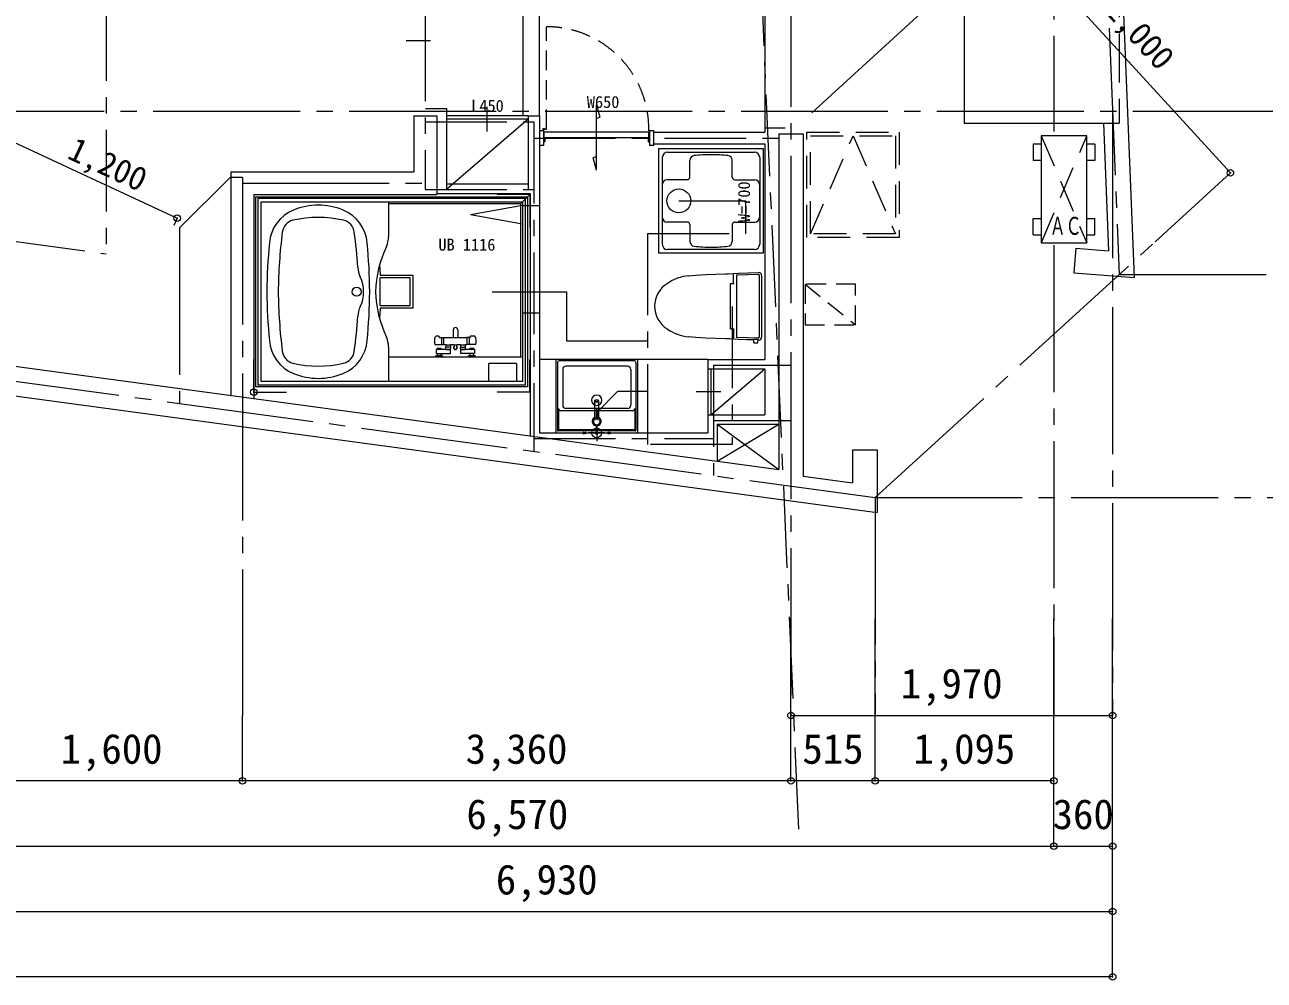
# Model space of a CAD drawing. Units: millimetres at full size, sheet at 1:100. Extents: x -20119 to 20711, y -48708 to -20378.
# Drawn here: x 5879 to 13470, y -42428 to -36579 of the extents above; entities that cross this region are included whole.
import ezdxf
from ezdxf.enums import TextEntityAlignment as Align

# ---------------------------------------------------------------- set-up
doc = ezdxf.new("R2010")
doc.units = ezdxf.units.MM
doc.header["$LTSCALE"] = 100
doc.header["$PDMODE"] = 32
doc.header["$PDSIZE"] = 40
for name, pattern in [('CHAIN1', [8, 5, -1, 1, -1]), ('CHAIN2', [12, 9, -1, 1, -1]), ('DASHED1', [1.8, 1.2, -0.6]), ('DASHED2', [3, 2, -1]), ('DASHED3', [4, 3, -1]), ('DOUBLE_CHAIN1', [8.8, 5, -1, 0.6, -0.6, 0.6, -1])]:
    doc.linetypes.add(name, pattern=pattern)
for name, color, linetype, lineweight in [('5-0_5KIJUN', 4, 'Continuous', 5), ('5-1_5MOJI', 4, 'CHAIN2', 5), ('5-2_5SUNPOU', 4, 'Continuous', 5), ('5-3_5HATTI', 4, 'DASHED1', 5), ('5-4_5KOUZOU1', 4, 'Continuous', 5), ('7-0_7KIJUN', 4, 'Continuous', 5), ('8-0_8IJUN', 5, 'CHAIN1', 5)]:
    doc.layers.add(name, color=color, linetype=linetype, lineweight=lineweight)
doc.styles.add('ＭＳ ゴシック', font='')
doc.styles.get('ＭＳ ゴシック').set_extended_font_data('MS Gothic')

msp = doc.modelspace()

# ---------------------------------------------------------------- linework, layer by layer
at = {"layer": '5-0_5KIJUN'}
for p, q in [((12583.6, -35921.6), (12672.8, -38126.1)), ((11631.5, -36232.4), (11631.5, -37182.4)), ((8261.5, -37137.4), (8401.5, -37137.4)), ((8261.5, -37137.4), (8261.5, -37478.6)), ((8401.5, -37137.4), (8401.5, -37618.6)), ((11631.5, -37182.4), (12484.5, -37182.4)), ((12484.5, -37182.4), (12516.1, -37963.2)), ((-4588.6, -37262.7), (10496.5, -39302.4)), ((10496.5, -37247.4), (10646.5, -37247.4)), ((10496.5, -37247.4), (10496.5, -39302.4)), ((10646.5, -37247.4), (10646.5, -39343)), ((-4612.8, -37441.1), (11098.3, -39565.5)), ((7141.5, -37478.6), (7141.5, -38848.8)), ((7141.5, -37478.6), (8261.5, -37478.6)), ((7281.5, -37618.6), (7281.5, -38867.7)), ((7281.5, -37618.6), (8401.5, -37618.6)), ((12315, -37947.3), (12303.2, -38096.8)), ((12315, -37947.3), (12516.1, -37963.2)), ((12303.2, -38096.8), (12672.8, -38126.1)), ((10948.3, -39182), (11098.3, -39182)), ((10948.3, -39182), (10948.3, -39383.8)), ((11098.3, -39182), (11098.3, -39565.5)), ((10646.5, -39343), (10948.3, -39383.8))]:
    msp.add_line(p, q, dxfattribs=at)
at = {"layer": '5-0_5KIJUN', "linetype": 'DASHED3'}
msp.add_line((12484.5, -37182.4), (12581.5, -37182.4), dxfattribs=at)
msp.add_lwpolyline([(12416.1, -36232.4), (12581.5, -36232.4), (12581.5, -37182.4)], dxfattribs=at)
at = {"layer": '5-1_5MOJI'}
for p, q in [((12181.5, -22246.5), (12181.5, -37232.3)), ((12181.5, -28207.4), (12582, -38107.5)), ((10700, -37118.2), (11912.8, -36009.4)), ((10571.5, -36182.4), (10571.5, -40808)), ((-7518.5, -36957.4), (11088, -39473.3)), ((-13734.6, -37107.4), (15647.6, -37107.4)), ((12541.5, -37107.4), (12541.5, -40808)), ((6826.5, -37823), (7136, -37513.6)), ((7211.5, -37513.6), (7136, -37513.6)), ((7211.5, -37513.6), (7211.5, -40808)), ((7211.5, -37548.6), (8331.5, -37548.6)), ((6826.5, -37823), (6826.5, -38897)), ((11088, -39473.3), (12801.1, -37907.1)), ((12181.5, -37928.6), (12181.5, -40808)), ((12582, -38107.5), (15647.6, -38107.5)), ((11086.5, -39473), (11086.5, -40808)), ((11088, -39473.3), (15647.6, -39473.3))]:
    msp.add_line(p, q, dxfattribs=at)
msp.add_lwpolyline([(5611.5, -36147.4), (8331.5, -36147.4), (8331.5, -37588.6)], dxfattribs=at)
at = {"layer": '5-2_5SUNPOU'}
for p, q in [((8931.5, -37137.4), (8931.5, -36217.4)), ((9031.5, -37137.4), (9031.5, -36217.4)), ((8364.5, -36677.4), (8214.5, -36677.4)), ((8711.5, -37232.4), (8711.5, -37082.4)), ((9380.5, -37469.4), (9380.5, -37069.4)), ((9380.5, -37069.4), (9400.5, -37144)), ((8961.5, -37137.4), (8461.5, -37137.4)), ((8961.5, -37157.4), (8461.5, -37157.4)), ((8961.5, -37157.4), (8461.5, -37587.4)), ((8961.5, -37137.4), (9031.5, -37137.4)), ((8961.5, -37137.4), (8961.5, -37587.4)), ((9400.5, -37144), (9380.5, -37155.6)), ((9031.5, -37227.4), (9055.5, -37227.4)), ((9031.5, -37227.4), (9031.5, -37317.4)), ((9055.5, -37227.4), (9055.5, -37317.4)), ((9056.5, -37222.3), (9056.5, -37269.4)), ((9058.5, -37269.4), (9058.5, -37222.3)), ((9059.5, -37269.4), (9059.5, -37234.4)), ((9059.5, -37234.4), (9700.5, -37234.4)), ((9059.5, -37269.4), (9700.5, -37269.4)), ((9700.5, -37269.4), (9700.5, -37234.4)), ((9705.5, -37227.4), (9705.5, -37317.4)), ((9705.5, -37227.4), (9729.5, -37227.4)), ((9729.5, -37227.4), (9729.5, -37317.4)), ((9729.5, -37237.4), (10411.5, -37237.4)), ((10536.5, -37212.4), (10411.5, -37212.4)), ((9055.5, -37317.4), (9031.5, -37317.4)), ((9064.5, -37273.4), (9055.5, -37273.4)), ((9064.5, -37296.4), (9055.5, -37296.4)), ((9064.5, -37273.4), (9064.5, -37296.4)), ((9696.5, -37273.4), (9696.5, -37296.4)), ((9696.5, -37273.4), (9705.5, -37273.4)), ((9696.5, -37296.4), (9705.5, -37296.4)), ((9729.5, -37317.4), (9705.5, -37317.4)), ((9761.5, -37977.4), (9761.5, -37337.4)), ((9360.5, -37394.7), (9380.5, -37383.2)), ((9380.5, -37469.4), (9360.5, -37394.7)), ((9783, -37392.4), (9783, -37922.4)), ((9816, -37359.4), (10347, -37359.4)), ((9952, -37512.4), (9952, -37409.5)), ((10212, -37512.4), (10212, -37409.5)), ((10380, -37392.4), (10380, -37922.4)), ((8461.5, -37553.6), (8961.5, -37553.6)), ((9783.5, -37557.4), (9783.5, -37757.4)), ((9937, -37527.4), (9813.5, -37527.4)), ((10227, -37527.4), (10349.6, -37527.4)), ((10379.6, -37557.4), (10379.6, -37757.4)), ((7306.5, -37643.6), (7306.5, -38783.6)), ((8946.5, -37643.6), (7306.5, -37643.6)), ((8401.5, -37611.1), (8974, -37611.1)), ((8916.5, -37673.6), (8971.5, -37618.6)), ((8946.5, -38783.6), (8946.5, -37643.6)), ((8974, -37611.1), (8974, -39096.6)), ((7326.5, -38763.6), (7326.5, -37663.6)), ((7326.5, -37663.6), (8926.5, -37663.6)), ((8106.5, -37663.6), (8106.5, -37876.8)), ((8106.5, -37673.6), (8916.5, -37673.6)), ((8926.5, -37685.6), (8609.7, -37743)), ((8916.5, -38613.6), (8916.5, -37673.6)), ((8926.5, -37663.6), (8926.5, -38763.6)), ((8926.5, -37685.6), (9031.5, -37685.6)), ((8926.5, -37800.4), (8609.7, -37743)), ((9937, -37787.4), (9813.5, -37787.4)), ((10227, -37787.4), (10349.6, -37787.4)), ((9952, -37802.4), (9952, -37905.2)), ((10212, -37802.4), (10212, -37905.2)), ((10401.5, -37977.4), (9761.5, -37977.4)), ((10347, -37955.4), (9816, -37955.4)), ((8052.3, -38048), (8054.5, -38110.6)), ((8055.5, -38298.6), (8055.5, -38128.6)), ((8239.5, -38128.6), (8055.5, -38128.6)), ((8056.5, -38112.6), (8257.5, -38112.6)), ((8239.5, -38298.6), (8239.5, -38128.6)), ((8257.5, -38314.6), (8257.5, -38112.6)), ((10219.5, -38163.5), (10219.7, -38107.3)), ((10371.7, -38107.5), (10238.2, -38111.3)), ((10238.3, -38112.1), (10238.2, -38493.8)), ((10378.6, -38488.4), (10378.6, -38116.3)), ((10391.5, -38113.3), (10391.5, -38491.3)), ((8054.5, -38316.5), (8052.3, -38379.1)), ((8055.5, -38298.6), (8239.5, -38298.6)), ((8257.5, -38314.6), (8056.5, -38314.6)), ((8926.5, -38343.6), (9031.5, -38343.6)), ((8502.5, -38447.1), (8502.5, -38493.5)), ((8530.5, -38447.1), (8530.5, -38493.5)), ((10201, -38440.8), (10223.4, -38441.3)), ((10219.5, -38441.2), (10219.7, -38497.4)), ((8106.5, -38550.3), (8106.5, -38763.6)), ((8392.3, -38493.7), (8393.2, -38491.3)), ((8393.1, -38536.6), (8445, -38536.6)), ((8393.2, -38491.3), (8394.5, -38488.4)), ((8412.5, -38485.8), (8399.2, -38485.8)), ((8417.5, -38489.5), (8417.5, -38493.6)), ((8417.5, -38493.6), (8445, -38493.6)), ((8432.5, -38536.6), (8432.5, -38493.6)), ((8445, -38536.7), (8457.5, -38536.7)), ((8486.3, -38553.6), (8456.8, -38553.6)), ((8457.5, -38536.7), (8457.5, -38553.6)), ((8485.5, -38540.1), (8457.5, -38540.1)), ((8485.5, -38536.7), (8507.8, -38536.7)), ((8485.5, -38536.7), (8485.5, -38553.6)), ((8507.8, -38536.7), (8507.8, -38548.1)), ((8525.3, -38540.1), (8507.8, -38540.1)), ((8525.3, -38548.1), (8525.3, -38536.7)), ((8525.3, -38536.7), (8547.5, -38536.7)), ((8546.8, -38553.6), (8576.3, -38553.6)), ((8547.5, -38536.7), (8547.5, -38553.6)), ((8575.5, -38540.1), (8547.5, -38540.1)), ((8575.5, -38536.7), (8586.5, -38536.7)), ((8575.5, -38536.7), (8575.5, -38553.6)), ((8586.5, -38493.5), (8586.5, -38536.7)), ((8606, -38493.6), (8586.5, -38493.6)), ((8638.4, -38536.6), (8586.5, -38536.6)), ((8600, -38493.6), (8600, -38536.6)), ((8606, -38489.5), (8606, -38493.6)), ((8632.6, -38485.8), (8611, -38485.8)), ((10371.7, -38497.2), (10238.2, -38493.4)), ((10344.7, -38514.5), (10340, -38509.8)), ((10344.8, -38526.5), (10344.7, -38514.5)), ((10344.8, -38526.5), (10368.5, -38526.5)), ((10368.5, -38526.5), (10368.6, -38514.5)), ((10373.3, -38509.8), (10368.6, -38514.5)), ((8925.5, -38613.6), (8106.5, -38613.6)), ((8402.5, -38604), (8394.4, -38610.8)), ((8394.4, -38610.8), (8394.4, -38613.6)), ((8400.4, -38591.1), (8400.4, -38567.1)), ((8486.5, -38567.1), (8400.4, -38567.1)), ((8400.4, -38591.1), (8486.5, -38591.1)), ((8403.8, -38603.6), (8429.3, -38603.6)), ((8404.5, -38567.1), (8404.5, -38561.1)), ((8428.5, -38561.1), (8404.5, -38561.1)), ((8406, -38591.1), (8406, -38603.6)), ((8427, -38591.1), (8427, -38603.6)), ((8428.5, -38567.1), (8428.5, -38561.1)), ((8438.6, -38610.8), (8430.6, -38604)), ((8438.6, -38610.8), (8438.6, -38613.6)), ((8456.8, -38566.1), (8486.3, -38566.1)), ((8460.1, -38567.1), (8460.1, -38566.1)), ((8482.9, -38567.1), (8482.9, -38566.1)), ((8486.5, -38591.1), (8486.5, -38567.1)), ((8546.5, -38567.1), (8546.5, -38591.1)), ((8632.7, -38567.1), (8546.5, -38567.1)), ((8632.7, -38591.1), (8546.5, -38591.1)), ((8546.8, -38566.1), (8576.3, -38566.1)), ((8550.1, -38566.1), (8550.1, -38567.1)), ((8572.9, -38566.1), (8572.9, -38567.1)), ((8602.5, -38604), (8594.4, -38610.8)), ((8594.4, -38610.8), (8594.4, -38613.6)), ((8603.8, -38603.6), (8629.3, -38603.6)), ((8604.5, -38561.1), (8604.5, -38567.1)), ((8628.5, -38561.1), (8604.5, -38561.1)), ((8606, -38603.6), (8606, -38591.1)), ((8627, -38603.6), (8627, -38591.1)), ((8628.5, -38561.1), (8628.5, -38567.1)), ((8638.6, -38610.8), (8630.6, -38604)), ((8632.7, -38567.1), (8632.7, -38591.1)), ((8638.6, -38610.8), (8638.6, -38613.6)), ((10061.5, -38627.4), (9031.5, -38627.4)), ((9131.5, -38632.4), (9131.5, -39072.4)), ((9626.5, -38627.4), (9136.5, -38627.4)), ((9612.1, -38636.1), (9150.9, -38636.1)), ((9631.5, -38632.4), (9631.5, -39072.4)), ((10061.5, -38627.4), (10061.5, -38684.9)), ((10061.5, -38627.4), (10411.5, -38627.4)), ((8891, -38653.6), (8722, -38653.6)), ((8722, -38763.6), (8722, -38653.6)), ((8891, -38653.6), (8891, -38763.6)), ((9140.9, -38646.1), (9140.9, -39060.9)), ((9173.4, -38689.2), (9173.4, -38908)), ((9569.7, -38669.2), (9193.4, -38669.2)), ((9589.7, -38689.2), (9589.7, -38908)), ((9622.1, -38646.1), (9622.1, -39060.9)), ((10061.5, -38684.9), (10061.5, -38967.4)), ((7306.5, -38783.6), (8946.5, -38783.6)), ((8926.5, -38763.6), (7326.5, -38763.6)), ((10141.5, -38826.1), (9991.5, -38826.1)), ((9147, -38927.4), (9147, -39052.9)), ((9569.7, -38928), (9193.4, -38928)), ((9369, -38879.2), (9369, -38991.1)), ((9377.5, -38935.6), (9377.5, -38987.2)), ((9385.5, -38987.2), (9385.5, -38935.6)), ((9394, -38991.1), (9394, -38879.2)), ((9616.1, -38927.4), (9616.1, -39052.9)), ((9601.1, -38942.4), (9162, -38942.4)), ((10061.5, -38967.4), (10061.5, -39077.4)), ((10061.5, -38967.4), (10411.5, -38967.4)), ((9617.1, -39065.9), (9145.9, -39065.9)), ((9611.1, -39057.9), (9152, -39057.9)), ((9299.5, -39070.3), (9313.6, -39084.4)), ((9313.6, -39070.3), (9299.5, -39084.4)), ((9431.5, -39077.4), (9331.5, -39077.4)), ((9388.6, -39070.3), (9374.5, -39084.4)), ((9374.5, -39070.3), (9388.6, -39084.4)), ((9378.5, -39027.6), (9378.5, -39051.5)), ((9384.5, -39051.5), (9378.5, -39051.5)), ((9381.5, -39027.4), (9381.5, -39127.4)), ((9384.5, -39051.5), (9384.5, -39027.6)), ((9463.6, -39070.3), (9449.5, -39084.4)), ((9449.5, -39070.3), (9463.6, -39084.4)), ((10119, -39024.9), (10496.5, -39024.9)), ((10119, -39024.9), (10496.5, -39302.4))]:
    msp.add_line(p, q, dxfattribs=at)
at = {"layer": '5-2_5SUNPOU', "linetype": 'DASHED1'}
for p, q in [((9074.7, -37217.4), (9074.6, -36591.3)), ((9062.5, -37217.4), (9074.7, -37217.4)), ((10657.3, -38166.7), (10657.3, -38416.7)), ((10967.3, -38166.7), (10657.3, -38166.7)), ((10657.3, -38166.7), (10967.3, -38416.7)), ((10967.3, -38416.7), (10967.3, -38166.7)), ((10657.3, -38416.7), (10967.3, -38416.7))]:
    msp.add_line(p, q, dxfattribs=at)
at = {"layer": '5-2_5SUNPOU', "linetype": 'CHAIN1'}
for p, q in [((8331.5, -37172.4), (8996.5, -37172.4)), ((8996.5, -37172.4), (8996.5, -39190.4)), ((8996.5, -37272.4), (10571.5, -37272.4)), ((3372.7, -37575.1), (6376.8, -37981.3)), ((8331.5, -37588.6), (8996.5, -37588.6)), ((10096.5, -38662.4), (10571.5, -38662.4)), ((10096.5, -38662.4), (10096.5, -39339.2)), ((10096.5, -39002.4), (10571.5, -39002.4)), ((8996.5, -39112.4), (10096.5, -39112.4))]:
    msp.add_line(p, q, dxfattribs=at)
at = {"layer": '5-2_5SUNPOU', "linetype": 'DOUBLE_CHAIN1'}
for p, q in [((8971.5, -37618.6), (8771.5, -37618.6)), ((8971.5, -37618.6), (8971.5, -37818.6)), ((7281.5, -38828.6), (7281.5, -38628.6)), ((8971.5, -38828.6), (8971.5, -38628.6)), ((7281.5, -38828.6), (7481.5, -38828.6)), ((8971.5, -38828.6), (8771.5, -38828.6))]:
    msp.add_line(p, q, dxfattribs=at)
at = {"layer": '5-2_5SUNPOU', "linetype": 'CHAIN1'}
msp.add_lwpolyline([(12302.9, -25448.1), (9588.1, -27188.2), (6376.8, -30823.1), (6376.8, -37981.3)], dxfattribs=at)
at = {"layer": '5-2_5SUNPOU'}
for points in [[(10411.5, -36432.4), (10411.5, -37212.4), (10411.5, -37237.4)], [(8332.5, -37092.4), (8461.5, -37092.4), (8461.5, -37587.4)], [(9031.5, -37137.4), (9031.5, -39077.4), (10061.5, -39077.4)], [(9729.5, -37307.4), (10411.5, -37307.4), (10411.5, -38627.4)], [(9761.5, -37337.4), (10401.5, -37337.4), (10401.5, -37977.4)], [(9944.7, -38115.1), (9989.5, -38111.6), (10050, -38107.9), (10110.4, -38105.3), (10171, -38103.7), (10186.8, -38103.5)], [(10186.8, -38103.5), (10189.5, -38103.3), (10249.7, -38099.6), (10309.9, -38097), (10370.2, -38095.4), (10375.8, -38095.3)], [(10201, -38440.8), (10201.1, -38163.9), (10223.6, -38163.4)], [(8397.7, -38486), (8398.4, -38485.9), (8399.2, -38485.8)], [(8445, -38536.7), (8445, -38493.5), (8586.5, -38493.5)], [(10186.8, -38501.2), (10171, -38501), (10110.4, -38499.4), (10050, -38496.7), (9989.5, -38493), (9944.7, -38489.6)], [(10339.1, -38508.4), (10301.3, -38507.4), (10247.9, -38505), (10194.6, -38501.8), (10186.8, -38501.2)], [(10061.5, -38684.9), (10411.5, -38684.9), (10411.5, -38967.4)], [(10081.5, -38684.9), (10081.5, -38967.4), (10411.5, -38684.9)], [(10119, -39024.9), (10119, -39251.4), (10496.5, -39024.9)]]:
    msp.add_lwpolyline(points, dxfattribs=at)
msp.add_lwpolyline([(7294.5, -38795.6), (7294.5, -37631.6), (8958.5, -37631.6), (8958.5, -38795.6)], close=True, dxfattribs=at)
for centre, radius in [((9057.5, -37217.4), 5), ((9884.5, -37657.4), 73), ((7911.5, -38213.6), 27.5), ((9381.5, -39077.4), 30)]:
    msp.add_circle(centre, radius, dxfattribs=at)
at = {"layer": '5-2_5SUNPOU', "linetype": 'DASHED1'}
msp.add_arc((9074.7, -37217.4), 626.1, 359.02239, 90.00588, dxfattribs=at)
at = {"layer": '5-2_5SUNPOU'}
for centre, radius, start, end in [((9816, -37392.4), 33, 90, 180), ((9982, -37409.5), 30, 95.91727, 180), ((10082, -38374.4), 1000, 90, 95.9173), ((10082, -38374.4), 1000, 84.0827, 90), ((10182, -37409.5), 30, 0, 84.08273), ((10347, -37392.4), 33, 0, 90), ((9813.5, -37557.4), 30, 90, 180), ((9937, -37512.4), 15, 270, 0), ((10227, -37512.4), 15, 180, 270), ((10349.6, -37557.4), 30, 0, 90), ((7615.9, -37935.5), 240, 112.28009, 174.99467), ((7676.5, -38083.6), 400, 67.71992, 112.28009), ((7737.2, -37935.5), 240, 5.00534, 67.71992), ((7540.6, -37859), 85, 102.98648, 173.19702), ((7676.5, -38448.6), 690, 77.01353, 102.98648), ((7812.5, -37859), 85, 6.80299, 77.01353), ((9813.5, -37757.4), 30, 180, 270), ((9937, -37802.4), 15, 0, 90), ((10227, -37802.4), 15, 90, 180), ((10349.6, -37757.4), 30, 270, 0), ((10510.9, -38238.6), 3079.5, 172.73189, 179.53487), ((5080.8, -38238.6), 2842.9, 3.53317, 7.8766), ((7956.5, -37876.8), 150, 336.62802, 0), ((10789.6, -38238.6), 3428.1, 174.57683, 179.58217), ((4563.5, -38238.6), 3428.1, 0.41785, 5.42319), ((8730.7, -38238.6), 704.6, 154.5946, 177.96658), ((9816, -37922.4), 33, 180, 270), ((9982, -37905.2), 30, 180, 264.08276), ((10082, -36940.4), 1000, 264.0827, 270), ((10082, -36940.4), 1000, 270, 275.9173), ((10182, -37905.2), 30, 275.91724, 0), ((10347, -37922.4), 33, 270, 0), ((8068.2, -38056.9), 150, 182.45955, 205.79169), ((10374, -38112.7), 17.5, 358.11, 84.2), ((7744, -38213.6), 210, 334.20833, 25.79169), ((8056.5, -38110.6), 2, 181.45145, 270), ((9898.7, -38302.3), 162.8, 121.93, 238.08), ((9971.1, -38388.4), 274.6, 95.52, 125.26), ((10370.3, -38115.7), 8.38, 356.01, 79.97), ((10789.6, -38188.6), 3428.1, 180.41785, 185.42319), ((10510.9, -38188.6), 3079.5, 180.46515, 187.26813), ((4563.5, -38188.6), 3428.1, 354.57683, 359.58217), ((8730.7, -38188.6), 704.6, 182.03343, 205.40541), ((8068.2, -38370.2), 150, 154.20833, 177.54047), ((8056.5, -38316.6), 2, 90.00002, 178.54857), ((5080.8, -38188.6), 2842.9, 352.12341, 356.46684), ((8516.5, -38447.1), 14, 0, 180), ((9971.1, -38216.2), 274.6, 234.75, 264.49), ((7615.9, -38491.6), 240, 185.00534, 247.71992), ((7737.2, -38491.6), 240, 292.28009, 354.99467), ((7956.5, -38550.3), 150, 0, 23.37199), ((8497.6, -38515.1), 109.1, 176.5834, 183.41661), ((8498.5, -38515.1), 110, 170.0437, 176.61238), ((8498.5, -38515.1), 110, 183.38763, 189.95631), ((8393.1, -38533.6), 3, 189.95631, 270), ((8393.1, -38496.6), 2.98, 105.99644, 169.68823), ((8398.7, -38490.7), 4.84, 102.0423, 150.59645), ((8412.4, -38493.1), 7.29, 66.09331, 89.0553), ((8413.9, -38489.8), 3.63, 4.83, 67.46143), ((8464.3, -38559.8), 9.8, 140.37538, 219.62463), ((8478.7, -38559.8), 9.8, 320.37538, 39.62463), ((8516.5, -38555.1), 12, 136.8166, 43.18344), ((8516.5, -38555.1), 10, 159.63588, 20.36414), ((8497.8, -38548.1), 10, 339.63585, 0), ((8535.3, -38548.1), 10, 180, 200.36417), ((8554.3, -38559.8), 9.8, 140.37538, 219.62463), ((8568.7, -38559.8), 9.8, 320.37538, 39.62463), ((8608.8, -38489.5), 2.78, 155.76932, 179.81259), ((8610.3, -38490.5), 4.55, 100.28401, 152.12416), ((8611, -38492.5), 6.7, 89.94305, 103.28326), ((8632.7, -38490.8), 5.01, 52.7903, 91.83833), ((8633.1, -38490.5), 4.51, 23.88174, 54.2215), ((8575.4, -38516.6), 67.8, 19.73251, 24.27492), ((8638.4, -38533.6), 3, 270, 350.0437), ((8638.4, -38496.6), 3, 16.0255, 73.62476), ((8588, -38506), 54.3, 8.90028, 10.92363), ((8531.3, -38515.1), 111.7, 350.19853, 8.98851), ((10350.4, -38714.8), 209.3, 84.21, 92.43), ((10370.3, -38489), 8.38, 280.04, 4), ((10374, -38491.9), 17.5, 275.81, 1.9), ((7540.6, -38568.1), 85, 186.80299, 257.01353), ((7812.5, -38568.1), 85, 282.98648, 353.19702), ((8403.8, -38605.6), 2, 90.00002, 130.10092), ((8429.3, -38605.6), 2, 49.89909, 90.00002), ((8603.8, -38605.6), 2, 90.00002, 130.10092), ((8629.3, -38605.6), 2, 49.89909, 90.00002), ((9136.5, -38632.4), 5, 90, 180), ((9150.9, -38646.1), 10, 90, 180), ((9612.1, -38646.1), 10, 0, 90), ((9626.5, -38632.4), 5, 0, 90), ((7676.5, -37978.6), 690, 257.01353, 282.98648), ((9193.4, -38689.2), 20, 90, 180), ((9569.7, -38689.2), 20, 0, 90), ((7676.5, -38343.6), 400, 247.71992, 292.28009), ((9381.5, -38877.4), 31.8, 0, 180), ((9162, -38927.4), 15, 180, 270), ((9193.4, -38908), 20, 180, 270), ((9381.5, -38877.4), 31.8, 180, 0), ((9381.5, -38900.6), 24.8, 59.71071, 120.28929), ((9381.5, -38857.8), 24.8, 239.71071, 300.28929), ((9381.5, -38863.7), 24.8, 239.71071, 300.28929), ((9381.5, -38975.4), 40, 84.26083, 95.73917), ((9569.7, -38908), 20, 270, 0), ((9601.1, -38927.4), 15, 270, 0), ((9381.5, -39007.4), 27.5, 117.03569, 263.73709), ((9381.5, -39007.4), 20.5, 0, 180), ((9381.5, -39007.4), 20.5, 180, 0), ((9377.5, -38993.4), 1.7, 0, 180), ((9377.5, -38993.4), 1.7, 180, 0), ((9385.5, -38993.4), 1.7, 0, 180), ((9385.5, -38993.4), 1.7, 180, 0), ((9381.5, -39007.4), 27.5, 276.26291, 62.96431), ((9136.5, -39072.4), 5, 180, 270), ((9145.9, -39060.9), 5, 180, 270), ((9152, -39052.9), 5, 180, 270), ((9611.1, -39052.9), 5, 270, 0), ((9617.1, -39060.9), 5, 270, 0), ((9626.5, -39072.4), 5, 270, 0)]:
    msp.add_arc(centre, radius, start, end, dxfattribs=at)
msp.add_point((7281.5, -38828.6), dxfattribs=at)
at = {"layer": '5-4_5KOUZOU1'}
for p, q in [((13262.3, -37485.6), (11912.8, -36009.4)), ((5722.5, -37256.8), (6812.5, -37763.5)), ((12054.5, -37309.3), (12054.5, -37409.3)), ((12104.5, -37309.3), (12054.5, -37309.3)), ((12432.5, -37309.3), (12382.5, -37309.3)), ((12432.5, -37309.3), (12432.5, -37409.3)), ((12104.5, -37409.3), (12054.5, -37409.3)), ((12432.5, -37409.3), (12382.5, -37409.3)), ((13262.3, -37485.6), (12801.1, -37907.1)), ((6812.5, -37763.5), (6791.5, -37808.6)), ((12054.5, -37864.4), (12054.5, -37764.4)), ((12054.5, -37764.4), (12104.5, -37764.4)), ((12382.5, -37764.4), (12432.5, -37764.4)), ((12432.5, -37864.4), (12432.5, -37764.4)), ((12054.5, -37864.4), (12104.5, -37864.4)), ((12382.5, -37864.4), (12432.5, -37864.4)), ((10571.5, -41208), (10571.5, -40214.5)), ((11086.5, -41208), (11086.5, -40214.5)), ((12181.5, -41608), (12181.5, -40214.5)), ((12541.5, -42408), (12541.5, -40214.5)), ((7211.5, -41208), (7211.5, -40808)), ((10571.5, -40808), (12541.5, -40808)), ((7211.5, -41208), (5611.5, -41208)), ((10571.5, -41208), (7211.5, -41208)), ((11086.5, -41208), (10571.5, -41208)), ((12181.5, -41208), (11086.5, -41208)), ((5611.5, -41608), (12181.5, -41608)), ((12181.5, -41608), (12541.5, -41608)), ((5611.5, -42008), (12541.5, -42008)), ((12541.5, -42408), (-5518.5, -42408))]:
    msp.add_line(p, q, dxfattribs=at)
at = {"layer": '5-4_5KOUZOU1', "linetype": 'DASHED2'}
for p, q in [((10668.5, -37881.8), (10668.5, -37235.8)), ((10668.5, -37235.8), (11234.5, -37235.8)), ((10691.5, -37858.8), (10951.5, -37258.8)), ((10691.5, -37858.8), (10691.5, -37258.8)), ((10691.5, -37258.8), (11211.5, -37258.8)), ((10951.5, -37258.8), (11211.5, -37858.8)), ((11211.5, -37258.8), (11211.5, -37858.8)), ((11234.5, -37235.8), (11234.5, -37881.8)), ((12104.5, -37259.4), (12382.5, -37914.4)), ((12105, -37913), (12382.5, -37259.4)), ((11211.5, -37858.8), (10691.5, -37858.8)), ((11234.5, -37881.8), (10668.5, -37881.8))]:
    msp.add_line(p, q, dxfattribs=at)
at = {"layer": '5-4_5KOUZOU1'}
msp.add_lwpolyline([(12382.5, -37914.4), (12382.5, -37259.4), (12104.5, -37259.4), (12104.5, -37914.4)], close=True, dxfattribs=at)
for p in [(13262.3, -37485.6), (6812.5, -37763.5), (10571.5, -40808), (12541.5, -40808), (7211.5, -41208), (10571.5, -41208), (11086.5, -41208), (12181.5, -41208), (12181.5, -41608), (12541.5, -41608), (12541.5, -42008), (12541.5, -42408)]:
    msp.add_point(p, dxfattribs=at)
at = {"layer": '7-0_7KIJUN', "linetype": 'CHAIN1'}
msp.add_line((10619.7, -41502.5), (10398.1, -36504.3), dxfattribs=at)
at = {"layer": '8-0_8IJUN'}
for p, q in [((9884.5, -37657.4), (10294.5, -37657.4)), ((10294.5, -37857.4), (10294.5, -37657.4)), ((9693.3, -37857.4), (10294.5, -37857.4)), ((9693.3, -37857.4), (9693.3, -39149.6)), ((10211.5, -38303), (10211.5, -39149.6)), ((9196.1, -38514.4), (9693.3, -38514.4)), ((9381.5, -38952.4), (9510.9, -38823)), ((9510.9, -38823), (9693.3, -38823)), ((10211.5, -39149.6), (9693.3, -39149.6))]:
    msp.add_line(p, q, dxfattribs=at)
msp.add_lwpolyline([(8740.6, -38213.6), (9196.1, -38213.6), (9196.1, -38514.4)], dxfattribs=at)

# ---------------------------------------------------------------- texts
at = {"layer": '5-3_5HATTI', "style": 'ＭＳ ゴシック'}
for s, rotation, p in [('L450', 0.005, (8612.9, -37133.9)), ('W650', 0.005, (9321.2, -37110.4)), ('W=700', 90, (10342.4, -37787.3))]:
    msp.add_text(s, height=73.31, rotation=rotation, dxfattribs=at).set_placement(p, align=Align.BOTTOM_LEFT)
msp.add_text('UB 1116', height=73.31, dxfattribs=at).set_placement((8412.1, -37984), align=Align.BOTTOM_LEFT)
at = {"layer": '5-4_5KOUZOU1', "style": 'ＭＳ ゴシック'}
for s, rotation, p in [('2,000', 312.434, (12455.7, -36529.3)), ('1,200', 335.07, (6112.9, -37433.8))]:
    msp.add_text(s, height=146.6, rotation=rotation, dxfattribs=at).set_placement(p, align=Align.BOTTOM_LEFT)
at = {"layer": '5-4_5KOUZOU1', "style": 'ＭＳ ゴシック', "width": 0.65}
msp.add_text('ＡＣ', height=110, dxfattribs=at).set_placement((12156.1, -37898.1), align=Align.BOTTOM_LEFT)
at = {"layer": '5-4_5KOUZOU1', "style": 'ＭＳ ゴシック'}
for s, p in [('1,970', (11244, -40758)), ('1,600', (6099, -41158)), ('3,360', (8579, -41158)), ('515', (10641.5, -41158)), ('1,095', (11321.5, -41158)), ('6,570', (8584, -41558)), ('360', (12174, -41558)), ('6,930', (8764, -41958))]:
    msp.add_text(s, height=183.3, dxfattribs=at).set_placement(p, align=Align.BOTTOM_LEFT)

doc.saveas('drawing.dxf')
